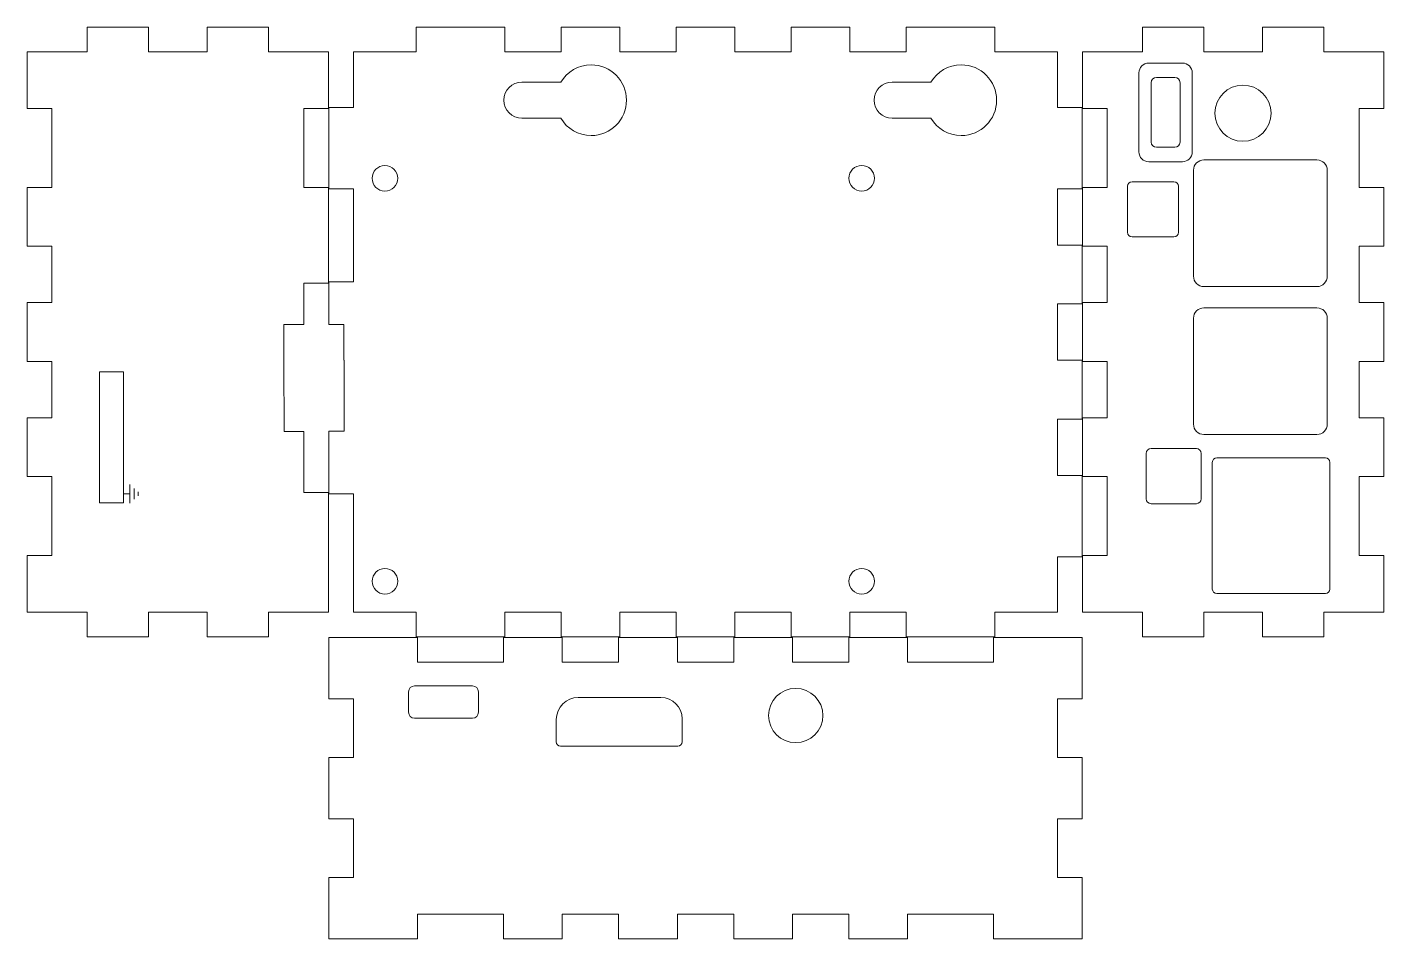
# Model space of a CAD drawing. Header units: inches. Extents: x -2.88 to 3.62, y -4.2 to 4.53.
# Drawn here: x -2.88 to 3.62, y -4.2 to 0.16 of the extents above; entities that cross this region are included whole.
import ezdxf

# ---------------------------------------------------------------- set-up
doc = ezdxf.new("R2010")
doc.units = ezdxf.units.IN
doc.header["$MEASUREMENT"] = 0
doc.layers.add('HOLES', color=7, linetype='Continuous')
doc.layers.add('MAIN_0.075 kerf', color=7, linetype='Continuous')

msp = doc.modelspace()

# ---------------------------------------------------------------- linework, layer by layer
at = {"layer": 'HOLES', "color": 250, "lineweight": 9}
for centre, major_axis in [((2.9438, -0.2508), (0, 0.1344)), ((-1.1661, -0.5626), (0, 0.0612)), ((1.1176, -0.5623), (0, 0.0612)), ((-1.1658, -2.4915), (0, 0.0612)), ((1.1176, -2.4915), (0, 0.0612)), ((0.8018, -3.1342), (0, 0.1299))]:
    msp.add_ellipse(centre, major_axis=major_axis, ratio=1, dxfattribs=at)
for points, knots in [([(-0.1782, -0.3579), (-0.0847, -0.3579), (-0.0089, -0.2821), (-0.0089, -0.1886), (-0.0089, -0.1886), (-0.0089, -0.0951), (-0.0847, -0.0193), (-0.1782, -0.0193), (-0.1782, -0.0193), (-0.24, -0.0193), (-0.2941, -0.0525), (-0.3237, -0.102), (-0.3237, -0.102), (-0.3237, -0.102), (-0.5096, -0.102), (-0.5096, -0.102), (-0.5096, -0.102), (-0.5572, -0.102), (-0.5962, -0.141), (-0.5962, -0.1886), (-0.5962, -0.1886), (-0.5962, -0.1886), (-0.5962, -0.1886), (-0.5962, -0.1886), (-0.5962, -0.1886), (-0.5962, -0.2362), (-0.5572, -0.2752), (-0.5096, -0.2752), (-0.5096, -0.2752), (-0.5096, -0.2752), (-0.3237, -0.2752), (-0.3237, -0.2752), (-0.3237, -0.2752), (-0.2941, -0.3247), (-0.24, -0.3579), (-0.1782, -0.3579)], [0, 0, 0, 0, 0.1, 0.1, 0.1, 0.1, 0.2, 0.2, 0.2, 0.2, 0.3, 0.3, 0.3, 0.3, 0.4, 0.4, 0.4, 0.4, 0.5, 0.5, 0.5, 0.5, 0.6, 0.6, 0.6, 0.6, 0.7, 0.7, 0.7, 0.7, 0.8, 0.8, 0.8, 0.8, 1, 1, 1, 1]), ([(1.5946, -0.3579), (1.6881, -0.3579), (1.7639, -0.2821), (1.7639, -0.1886), (1.7639, -0.1886), (1.7639, -0.0951), (1.6881, -0.0193), (1.5946, -0.0193), (1.5946, -0.0193), (1.5328, -0.0193), (1.4787, -0.0525), (1.4491, -0.102), (1.4491, -0.102), (1.4491, -0.102), (1.2632, -0.102), (1.2632, -0.102), (1.2632, -0.102), (1.2156, -0.102), (1.1766, -0.141), (1.1766, -0.1886), (1.1766, -0.1886), (1.1766, -0.1886), (1.1766, -0.1886), (1.1766, -0.1886), (1.1766, -0.1886), (1.1766, -0.2362), (1.2156, -0.2752), (1.2632, -0.2752), (1.2632, -0.2752), (1.2632, -0.2752), (1.4491, -0.2752), (1.4491, -0.2752), (1.4491, -0.2752), (1.4787, -0.3247), (1.5328, -0.3579), (1.5946, -0.3579)], [0, 0, 0, 0, 0.1, 0.1, 0.1, 0.1, 0.2, 0.2, 0.2, 0.2, 0.3, 0.3, 0.3, 0.3, 0.4, 0.4, 0.4, 0.4, 0.5, 0.5, 0.5, 0.5, 0.6, 0.6, 0.6, 0.6, 0.7, 0.7, 0.7, 0.7, 0.8, 0.8, 0.8, 0.8, 1, 1, 1, 1]), ([(2.5044, -0.1049), (2.5044, -0.1049), (2.5044, -0.3889), (2.5044, -0.3889), (2.5044, -0.3889), (2.5044, -0.4028), (2.5158, -0.4142), (2.5297, -0.4142), (2.5297, -0.4142), (2.5297, -0.4142), (2.6168, -0.4142), (2.6168, -0.4142), (2.6168, -0.4142), (2.6308, -0.4142), (2.6422, -0.4028), (2.6422, -0.3889), (2.6422, -0.3889), (2.6422, -0.3889), (2.6422, -0.1049), (2.6422, -0.1049), (2.6422, -0.1049), (2.6422, -0.091), (2.6308, -0.0796), (2.6168, -0.0796), (2.6168, -0.0796), (2.6168, -0.0796), (2.5297, -0.0796), (2.5297, -0.0796), (2.5297, -0.0796), (2.5158, -0.0796), (2.5044, -0.091), (2.5044, -0.1049)], [0, 0, 0, 0, 0.111111, 0.111111, 0.111111, 0.111111, 0.222222, 0.222222, 0.222222, 0.222222, 0.333333, 0.333333, 0.333333, 0.333333, 0.444444, 0.444444, 0.444444, 0.444444, 0.555556, 0.555556, 0.555556, 0.555556, 0.666667, 0.666667, 0.666667, 0.666667, 0.777778, 0.777778, 0.777778, 0.777778, 1, 1, 1, 1]), ([(3.2983, -0.4745), (3.2983, -0.4745), (2.7565, -0.4745), (2.7565, -0.4745), (2.7565, -0.4745), (2.7292, -0.4745), (2.7069, -0.4968), (2.7069, -0.5241), (2.7069, -0.5241), (2.7069, -0.5241), (2.7069, -1.0312), (2.7069, -1.0312), (2.7069, -1.0312), (2.7069, -1.0585), (2.7292, -1.0808), (2.7565, -1.0808), (2.7565, -1.0808), (2.7565, -1.0808), (3.2983, -1.0808), (3.2983, -1.0808), (3.2983, -1.0808), (3.3255, -1.0808), (3.3478, -1.0585), (3.3478, -1.0312), (3.3478, -1.0312), (3.3478, -1.0312), (3.3478, -0.5241), (3.3478, -0.5241), (3.3478, -0.5241), (3.3478, -0.4968), (3.3255, -0.4745), (3.2983, -0.4745)], [0, 0, 0, 0, 0.111111, 0.111111, 0.111111, 0.111111, 0.222222, 0.222222, 0.222222, 0.222222, 0.333333, 0.333333, 0.333333, 0.333333, 0.444444, 0.444444, 0.444444, 0.444444, 0.555556, 0.555556, 0.555556, 0.555556, 0.666667, 0.666667, 0.666667, 0.666667, 0.777778, 0.777778, 0.777778, 0.777778, 1, 1, 1, 1]), ([(2.4123, -0.8425), (2.4123, -0.8425), (2.6133, -0.8425), (2.6133, -0.8425), (2.6133, -0.8425), (2.6252, -0.8425), (2.6348, -0.8328), (2.6348, -0.8209), (2.6348, -0.8209), (2.6348, -0.8209), (2.6348, -0.6002), (2.6348, -0.6002), (2.6348, -0.6002), (2.6348, -0.5884), (2.6252, -0.5787), (2.6133, -0.5787), (2.6133, -0.5787), (2.6133, -0.5787), (2.4123, -0.5787), (2.4123, -0.5787), (2.4123, -0.5787), (2.4004, -0.5787), (2.3907, -0.5884), (2.3907, -0.6002), (2.3907, -0.6002), (2.3907, -0.6002), (2.3907, -0.8209), (2.3907, -0.8209), (2.3907, -0.8209), (2.3907, -0.8328), (2.4004, -0.8425), (2.4123, -0.8425)], [0, 0, 0, 0, 0.111111, 0.111111, 0.111111, 0.111111, 0.222222, 0.222222, 0.222222, 0.222222, 0.333333, 0.333333, 0.333333, 0.333333, 0.444444, 0.444444, 0.444444, 0.444444, 0.555556, 0.555556, 0.555556, 0.555556, 0.666667, 0.666667, 0.666667, 0.666667, 0.777778, 0.777778, 0.777778, 0.777778, 1, 1, 1, 1]), ([(3.2983, -1.1828), (3.2983, -1.1828), (2.7565, -1.1828), (2.7565, -1.1828), (2.7565, -1.1828), (2.7292, -1.1828), (2.7069, -1.2051), (2.7069, -1.2324), (2.7069, -1.2324), (2.7069, -1.2324), (2.7069, -1.7395), (2.7069, -1.7395), (2.7069, -1.7395), (2.7069, -1.7668), (2.7292, -1.7891), (2.7565, -1.7891), (2.7565, -1.7891), (2.7565, -1.7891), (3.2983, -1.7891), (3.2983, -1.7891), (3.2983, -1.7891), (3.3255, -1.7891), (3.3478, -1.7668), (3.3478, -1.7395), (3.3478, -1.7395), (3.3478, -1.7395), (3.3478, -1.2324), (3.3478, -1.2324), (3.3478, -1.2324), (3.3478, -1.2051), (3.3255, -1.1828), (3.2983, -1.1828)], [0, 0, 0, 0, 0.111111, 0.111111, 0.111111, 0.111111, 0.222222, 0.222222, 0.222222, 0.222222, 0.333333, 0.333333, 0.333333, 0.333333, 0.444444, 0.444444, 0.444444, 0.444444, 0.555556, 0.555556, 0.555556, 0.555556, 0.666667, 0.666667, 0.666667, 0.666667, 0.777778, 0.777778, 0.777778, 0.777778, 1, 1, 1, 1]), ([(-2.5328, -1.4883), (-2.5328, -1.4883), (-2.5328, -2.1166), (-2.5328, -2.1166), (-2.5328, -2.1166), (-2.5328, -2.1166), (-2.4175, -2.1166), (-2.4175, -2.1166), (-2.4175, -2.1166), (-2.4175, -2.1166), (-2.4175, -1.4883), (-2.4175, -1.4883), (-2.4175, -1.4883), (-2.4175, -1.4883), (-2.5328, -1.4883), (-2.5328, -1.4883)], [0, 0, 0, 0, 0.2, 0.2, 0.2, 0.2, 0.4, 0.4, 0.4, 0.4, 0.6, 0.6, 0.6, 0.6, 1, 1, 1, 1]), ([(2.5037, -2.1202), (2.5037, -2.1202), (2.7209, -2.1202), (2.7209, -2.1202), (2.7209, -2.1202), (2.7337, -2.1202), (2.7442, -2.1097), (2.7442, -2.0969), (2.7442, -2.0969), (2.7442, -2.0969), (2.7442, -1.8796), (2.7442, -1.8796), (2.7442, -1.8796), (2.7442, -1.8668), (2.7337, -1.8564), (2.7209, -1.8564), (2.7209, -1.8564), (2.7209, -1.8564), (2.5037, -1.8564), (2.5037, -1.8564), (2.5037, -1.8564), (2.4909, -1.8564), (2.4804, -1.8668), (2.4804, -1.8796), (2.4804, -1.8796), (2.4804, -1.8796), (2.4804, -2.0969), (2.4804, -2.0969), (2.4804, -2.0969), (2.4804, -2.1097), (2.4909, -2.1202), (2.5037, -2.1202)], [0, 0, 0, 0, 0.111111, 0.111111, 0.111111, 0.111111, 0.222222, 0.222222, 0.222222, 0.222222, 0.333333, 0.333333, 0.333333, 0.333333, 0.444444, 0.444444, 0.444444, 0.444444, 0.555556, 0.555556, 0.555556, 0.555556, 0.666667, 0.666667, 0.666667, 0.666667, 0.777778, 0.777778, 0.777778, 0.777778, 1, 1, 1, 1]), ([(3.3385, -1.9009), (3.3385, -1.9009), (2.8185, -1.9009), (2.8185, -1.9009), (2.8185, -1.9009), (2.8067, -1.9009), (2.797, -1.9106), (2.797, -1.9224), (2.797, -1.9224), (2.797, -1.9224), (2.797, -2.5291), (2.797, -2.5291), (2.797, -2.5291), (2.797, -2.5409), (2.8067, -2.5505), (2.8185, -2.5505), (2.8185, -2.5505), (2.8185, -2.5505), (3.3385, -2.5505), (3.3385, -2.5505), (3.3385, -2.5505), (3.3503, -2.5505), (3.36, -2.5409), (3.36, -2.5291), (3.36, -2.5291), (3.36, -2.5291), (3.36, -1.9224), (3.36, -1.9224), (3.36, -1.9224), (3.36, -1.9106), (3.3503, -1.9009), (3.3385, -1.9009)], [0, 0, 0, 0, 0.111111, 0.111111, 0.111111, 0.111111, 0.222222, 0.222222, 0.222222, 0.222222, 0.333333, 0.333333, 0.333333, 0.333333, 0.444444, 0.444444, 0.444444, 0.444444, 0.555556, 0.555556, 0.555556, 0.555556, 0.666667, 0.666667, 0.666667, 0.666667, 0.777778, 0.777778, 0.777778, 0.777778, 1, 1, 1, 1]), ([(-0.24, -3.0482), (-0.24, -3.0482), (0.1557, -3.0482), (0.1557, -3.0482), (0.1557, -3.0482), (0.2117, -3.0482), (0.2575, -3.094), (0.2575, -3.1499), (0.2575, -3.1499), (0.2575, -3.1499), (0.2575, -3.2604), (0.2575, -3.2604), (0.2575, -3.2604), (0.2575, -3.2716), (0.2483, -3.2809), (0.237, -3.2809), (0.237, -3.2809), (0.237, -3.2809), (-0.3246, -3.2809), (-0.3246, -3.2809), (-0.3246, -3.2809), (-0.3359, -3.2809), (-0.3451, -3.2716), (-0.3451, -3.2604), (-0.3451, -3.2604), (-0.3451, -3.2604), (-0.3451, -3.1532), (-0.3451, -3.1532), (-0.3451, -3.1532), (-0.3451, -3.0954), (-0.2979, -3.0482), (-0.24, -3.0482)], [0, 0, 0, 0, 0.111111, 0.111111, 0.111111, 0.111111, 0.222222, 0.222222, 0.222222, 0.222222, 0.333333, 0.333333, 0.333333, 0.333333, 0.444444, 0.444444, 0.444444, 0.444444, 0.555556, 0.555556, 0.555556, 0.555556, 0.666667, 0.666667, 0.666667, 0.666667, 0.777778, 0.777778, 0.777778, 0.777778, 1, 1, 1, 1])]:
    msp.add_open_spline(points, degree=3, knots=knots, dxfattribs=at)
at = {"layer": 'HOLES', "color": 114, "lineweight": 9}
for points in [[(2.4453, -0.0577), (2.4453, -0.0577), (2.4453, -0.4361), (2.4453, -0.4361), (2.4453, -0.4361), (2.4453, -0.462), (2.4665, -0.4831), (2.4923, -0.4831), (2.4923, -0.4831), (2.4923, -0.4831), (2.6542, -0.4831), (2.6542, -0.4831), (2.6542, -0.4831), (2.6801, -0.4831), (2.7012, -0.462), (2.7012, -0.4361), (2.7012, -0.4361), (2.7012, -0.4361), (2.7012, -0.0577), (2.7012, -0.0577), (2.7012, -0.0577), (2.7012, -0.0318), (2.6801, -0.0107), (2.6542, -0.0107), (2.6542, -0.0107), (2.6542, -0.0107), (2.4923, -0.0107), (2.4923, -0.0107), (2.4923, -0.0107), (2.4665, -0.0107), (2.4453, -0.0318), (2.4453, -0.0577)], [(-0.7466, -2.9925), (-0.7466, -2.9925), (-1.0244, -2.9925), (-1.0244, -2.9925), (-1.0244, -2.9925), (-1.0401, -2.9925), (-1.0529, -3.0053), (-1.0529, -3.0209), (-1.0529, -3.0209), (-1.0529, -3.0209), (-1.0529, -3.1187), (-1.0529, -3.1187), (-1.0529, -3.1187), (-1.0529, -3.1344), (-1.0401, -3.1471), (-1.0244, -3.1471), (-1.0244, -3.1471), (-1.0244, -3.1471), (-0.7466, -3.1471), (-0.7466, -3.1471), (-0.7466, -3.1471), (-0.731, -3.1471), (-0.7182, -3.1344), (-0.7182, -3.1187), (-0.7182, -3.1187), (-0.7182, -3.1187), (-0.7182, -3.0209), (-0.7182, -3.0209), (-0.7182, -3.0209), (-0.7182, -3.0053), (-0.731, -2.9925), (-0.7466, -2.9925)]]:
    msp.add_open_spline(points, degree=3, knots=[0, 0, 0, 0, 0.111111, 0.111111, 0.111111, 0.111111, 0.222222, 0.222222, 0.222222, 0.222222, 0.333333, 0.333333, 0.333333, 0.333333, 0.444444, 0.444444, 0.444444, 0.444444, 0.555556, 0.555556, 0.555556, 0.555556, 0.666667, 0.666667, 0.666667, 0.666667, 0.777778, 0.777778, 0.777778, 0.777778, 1, 1, 1, 1], dxfattribs=at)
at = {"layer": 'HOLES', "color": 250, "lineweight": 9}
for points in [[(-2.4163, -2.073), (-2.4163, -2.073), (-2.3876, -2.073), (-2.3876, -2.073)], [(-2.3876, -2.1182), (-2.3876, -2.1182), (-2.3876, -2.0278), (-2.3876, -2.0278)], [(-2.3674, -2.0988), (-2.3674, -2.0988), (-2.3674, -2.0472), (-2.3674, -2.0472)], [(-2.3487, -2.0825), (-2.3487, -2.0825), (-2.3487, -2.0635), (-2.3487, -2.0635)]]:
    msp.add_open_spline(points, degree=3, dxfattribs=at)
at = {"layer": 'MAIN_0.075 kerf', "color": 250, "lineweight": 9}
for points, knots in [([(-2.8797, -2.6401), (-2.8797, -2.6401), (-2.8797, -2.3684), (-2.8797, -2.3684), (-2.8797, -2.3684), (-2.8797, -2.3684), (-2.7616, -2.3684), (-2.7616, -2.3684), (-2.7616, -2.3684), (-2.7616, -2.3684), (-2.7616, -1.9905), (-2.7616, -1.9905), (-2.7616, -1.9905), (-2.7616, -1.9905), (-2.8797, -1.9905), (-2.8797, -1.9905), (-2.8797, -1.9905), (-2.8797, -1.9905), (-2.8797, -1.709), (-2.8797, -1.709), (-2.8797, -1.709), (-2.8797, -1.709), (-2.7616, -1.709), (-2.7616, -1.709), (-2.7616, -1.709), (-2.7616, -1.709), (-2.7616, -1.4393), (-2.7616, -1.4393), (-2.7616, -1.4393), (-2.7616, -1.4393), (-2.8797, -1.4393), (-2.8797, -1.4393), (-2.8797, -1.4393), (-2.8797, -1.4393), (-2.8797, -1.1578), (-2.8797, -1.1578), (-2.8797, -1.1578), (-2.8797, -1.1578), (-2.7616, -1.1578), (-2.7616, -1.1578), (-2.7616, -1.1578), (-2.7616, -1.1578), (-2.7616, -0.8881), (-2.7616, -0.8881), (-2.7616, -0.8881), (-2.7616, -0.8881), (-2.8797, -0.8881), (-2.8797, -0.8881), (-2.8797, -0.8881), (-2.8797, -0.8881), (-2.8797, -0.6066), (-2.8797, -0.6066), (-2.8797, -0.6066), (-2.8797, -0.6066), (-2.7616, -0.6066), (-2.7616, -0.6066), (-2.7616, -0.6066), (-2.7616, -0.6066), (-2.7616, -0.2287), (-2.7616, -0.2287), (-2.7616, -0.2287), (-2.7616, -0.2287), (-2.8797, -0.2287), (-2.8797, -0.2287), (-2.8797, -0.2287), (-2.8797, -0.2287), (-2.8797, 0.043), (-2.8797, 0.043), (-2.8797, 0.043), (-2.8797, 0.043), (-2.5923, 0.043), (-2.5923, 0.043), (-2.5923, 0.043), (-2.5923, 0.043), (-2.5923, 0.1611), (-2.5923, 0.1611), (-2.5923, 0.1611), (-2.5923, 0.1611), (-2.299, 0.1611), (-2.299, 0.1611), (-2.299, 0.1611), (-2.299, 0.1611), (-2.299, 0.043), (-2.299, 0.043), (-2.299, 0.043), (-2.299, 0.043), (-2.0175, 0.043), (-2.0175, 0.043), (-2.0175, 0.043), (-2.0175, 0.043), (-2.0175, 0.1611), (-2.0175, 0.1611), (-2.0175, 0.1611), (-2.0175, 0.1611), (-1.7242, 0.1611), (-1.7242, 0.1611), (-1.7242, 0.1611), (-1.7242, 0.1611), (-1.7242, 0.043), (-1.7242, 0.043), (-1.7242, 0.043), (-1.7242, 0.043), (-1.4368, 0.043), (-1.4368, 0.043), (-1.4368, 0.043), (-1.4368, 0.043), (-1.4368, -0.2287), (-1.4368, -0.2287), (-1.4368, -0.2287), (-1.4368, -0.2287), (-1.5549, -0.2287), (-1.5549, -0.2287), (-1.5549, -0.2287), (-1.5549, -0.2287), (-1.5549, -0.6066), (-1.5549, -0.6066), (-1.5549, -0.6066), (-1.5549, -0.6066), (-1.4368, -0.6066), (-1.4368, -0.6066), (-1.4368, -0.6066), (-1.4368, -0.6066), (-1.4368, -1.0644), (-1.4368, -1.0644), (-1.4368, -1.0644), (-1.4368, -1.0644), (-1.5549, -1.0644), (-1.5549, -1.0644), (-1.5549, -1.0644), (-1.5549, -1.0644), (-1.5549, -1.262), (-1.5549, -1.262), (-1.5549, -1.262), (-1.5549, -1.262), (-1.6504, -1.262), (-1.6504, -1.262), (-1.6504, -1.262), (-1.6504, -1.262), (-1.6504, -1.4393), (-1.6504, -1.4393), (-1.6504, -1.4393), (-1.6504, -1.4393), (-1.6479, -1.7746), (-1.6479, -1.7746), (-1.6479, -1.7746), (-1.6479, -1.7746), (-1.5539, -1.7744), (-1.5539, -1.7744), (-1.5539, -1.7744), (-1.5539, -1.7744), (-1.5549, -2.0673), (-1.5549, -2.0673), (-1.5549, -2.0673), (-1.5549, -2.0673), (-1.4368, -2.0673), (-1.4368, -2.0673), (-1.4368, -2.0673), (-1.4368, -2.0673), (-1.4368, -2.6401), (-1.4368, -2.6401), (-1.4368, -2.6401), (-1.4368, -2.6401), (-1.7242, -2.6401), (-1.7242, -2.6401), (-1.7242, -2.6401), (-1.7242, -2.6401), (-1.7242, -2.7582), (-1.7242, -2.7582), (-1.7242, -2.7582), (-1.7242, -2.7582), (-2.0175, -2.7582), (-2.0175, -2.7582), (-2.0175, -2.7582), (-2.0175, -2.7582), (-2.0175, -2.6401), (-2.0175, -2.6401), (-2.0175, -2.6401), (-2.0175, -2.6401), (-2.299, -2.6401), (-2.299, -2.6401), (-2.299, -2.6401), (-2.299, -2.6401), (-2.299, -2.7582), (-2.299, -2.7582), (-2.299, -2.7582), (-2.299, -2.7582), (-2.5923, -2.7582), (-2.5923, -2.7582), (-2.5923, -2.7582), (-2.5923, -2.7582), (-2.5923, -2.6401), (-2.5923, -2.6401), (-2.5923, -2.6401), (-2.5923, -2.6401), (-2.8797, -2.6401), (-2.8797, -2.6401)], [0, 0, 0, 0, 0.02, 0.02, 0.02, 0.02, 0.04, 0.04, 0.04, 0.04, 0.06, 0.06, 0.06, 0.06, 0.08, 0.08, 0.08, 0.08, 0.1, 0.1, 0.1, 0.1, 0.12, 0.12, 0.12, 0.12, 0.14, 0.14, 0.14, 0.14, 0.16, 0.16, 0.16, 0.16, 0.18, 0.18, 0.18, 0.18, 0.2, 0.2, 0.2, 0.2, 0.22, 0.22, 0.22, 0.22, 0.24, 0.24, 0.24, 0.24, 0.26, 0.26, 0.26, 0.26, 0.28, 0.28, 0.28, 0.28, 0.3, 0.3, 0.3, 0.3, 0.32, 0.32, 0.32, 0.32, 0.34, 0.34, 0.34, 0.34, 0.36, 0.36, 0.36, 0.36, 0.38, 0.38, 0.38, 0.38, 0.4, 0.4, 0.4, 0.4, 0.42, 0.42, 0.42, 0.42, 0.44, 0.44, 0.44, 0.44, 0.46, 0.46, 0.46, 0.46, 0.48, 0.48, 0.48, 0.48, 0.5, 0.5, 0.5, 0.5, 0.52, 0.52, 0.52, 0.52, 0.54, 0.54, 0.54, 0.54, 0.56, 0.56, 0.56, 0.56, 0.58, 0.58, 0.58, 0.58, 0.6, 0.6, 0.6, 0.6, 0.62, 0.62, 0.62, 0.62, 0.64, 0.64, 0.64, 0.64, 0.66, 0.66, 0.66, 0.66, 0.68, 0.68, 0.68, 0.68, 0.7, 0.7, 0.7, 0.7, 0.72, 0.72, 0.72, 0.72, 0.74, 0.74, 0.74, 0.74, 0.76, 0.76, 0.76, 0.76, 0.78, 0.78, 0.78, 0.78, 0.8, 0.8, 0.8, 0.8, 0.82, 0.82, 0.82, 0.82, 0.84, 0.84, 0.84, 0.84, 0.86, 0.86, 0.86, 0.86, 0.88, 0.88, 0.88, 0.88, 0.9, 0.9, 0.9, 0.9, 0.92, 0.92, 0.92, 0.92, 0.94, 0.94, 0.94, 0.94, 0.96, 0.96, 0.96, 0.96, 1, 1, 1, 1]), ([(-1.3166, 0.043), (-1.3166, 0.043), (-1.0164, 0.043), (-1.0164, 0.043), (-1.0164, 0.043), (-1.0164, 0.043), (-1.0164, 0.1611), (-1.0164, 0.1611), (-1.0164, 0.1611), (-1.0164, 0.1611), (-0.5922, 0.1611), (-0.5922, 0.1611), (-0.5922, 0.1611), (-0.5922, 0.1611), (-0.5922, 0.043), (-0.5922, 0.043), (-0.5922, 0.043), (-0.5922, 0.043), (-0.3225, 0.043), (-0.3225, 0.043), (-0.3225, 0.043), (-0.3225, 0.043), (-0.3225, 0.1611), (-0.3225, 0.1611), (-0.3225, 0.1611), (-0.3225, 0.1611), (-0.041, 0.1611), (-0.041, 0.1611), (-0.041, 0.1611), (-0.041, 0.1611), (-0.041, 0.043), (-0.041, 0.043), (-0.041, 0.043), (-0.041, 0.043), (0.2287, 0.043), (0.2287, 0.043), (0.2287, 0.043), (0.2287, 0.043), (0.2287, 0.1611), (0.2287, 0.1611), (0.2287, 0.1611), (0.2287, 0.1611), (0.5102, 0.1611), (0.5102, 0.1611), (0.5102, 0.1611), (0.5102, 0.1611), (0.5102, 0.043), (0.5102, 0.043), (0.5102, 0.043), (0.5102, 0.043), (0.7799, 0.043), (0.7799, 0.043), (0.7799, 0.043), (0.7799, 0.043), (0.7799, 0.1611), (0.7799, 0.1611), (0.7799, 0.1611), (0.7799, 0.1611), (1.0614, 0.1611), (1.0614, 0.1611), (1.0614, 0.1611), (1.0614, 0.1611), (1.0614, 0.043), (1.0614, 0.043), (1.0614, 0.043), (1.0614, 0.043), (1.331, 0.043), (1.331, 0.043), (1.331, 0.043), (1.331, 0.043), (1.331, 0.1611), (1.331, 0.1611), (1.331, 0.1611), (1.331, 0.1611), (1.7553, 0.1611), (1.7553, 0.1611), (1.7553, 0.1611), (1.7553, 0.1611), (1.7553, 0.043), (1.7553, 0.043), (1.7553, 0.043), (1.7553, 0.043), (2.0554, 0.043), (2.0554, 0.043), (2.0554, 0.043), (2.0554, 0.043), (2.0554, -0.2228), (2.0554, -0.2228), (2.0554, -0.2228), (2.0554, -0.2228), (2.1736, -0.2228), (2.1736, -0.2228), (2.1736, -0.2228), (2.1736, -0.2228), (2.1736, -0.6125), (2.1736, -0.6125), (2.1736, -0.6125), (2.1736, -0.6125), (2.0554, -0.6125), (2.0554, -0.6125), (2.0554, -0.6125), (2.0554, -0.6125), (2.0554, -0.8822), (2.0554, -0.8822), (2.0554, -0.8822), (2.0554, -0.8822), (2.1736, -0.8822), (2.1736, -0.8822), (2.1736, -0.8822), (2.1736, -0.8822), (2.1736, -1.1637), (2.1736, -1.1637), (2.1736, -1.1637), (2.1736, -1.1637), (2.0554, -1.1637), (2.0554, -1.1637), (2.0554, -1.1637), (2.0554, -1.1637), (2.0554, -1.4334), (2.0554, -1.4334), (2.0554, -1.4334), (2.0554, -1.4334), (2.1736, -1.4334), (2.1736, -1.4334), (2.1736, -1.4334), (2.1736, -1.4334), (2.1736, -1.7149), (2.1736, -1.7149), (2.1736, -1.7149), (2.1736, -1.7149), (2.0554, -1.7149), (2.0554, -1.7149), (2.0554, -1.7149), (2.0554, -1.7149), (2.0554, -1.9846), (2.0554, -1.9846), (2.0554, -1.9846), (2.0554, -1.9846), (2.1736, -1.9846), (2.1736, -1.9846), (2.1736, -1.9846), (2.1736, -1.9846), (2.1736, -2.3743), (2.1736, -2.3743), (2.1736, -2.3743), (2.1736, -2.3743), (2.0554, -2.3743), (2.0554, -2.3743), (2.0554, -2.3743), (2.0554, -2.3743), (2.0554, -2.6401), (2.0554, -2.6401), (2.0554, -2.6401), (2.0554, -2.6401), (1.7553, -2.6401), (1.7553, -2.6401), (1.7553, -2.6401), (1.7553, -2.6401), (1.7553, -2.7582), (1.7553, -2.7582), (1.7553, -2.7582), (1.7553, -2.7582), (1.331, -2.7582), (1.331, -2.7582), (1.331, -2.7582), (1.331, -2.7582), (1.331, -2.6401), (1.331, -2.6401), (1.331, -2.6401), (1.331, -2.6401), (1.0614, -2.6401), (1.0614, -2.6401), (1.0614, -2.6401), (1.0614, -2.6401), (1.0614, -2.7582), (1.0614, -2.7582), (1.0614, -2.7582), (1.0614, -2.7582), (0.7799, -2.7582), (0.7799, -2.7582), (0.7799, -2.7582), (0.7799, -2.7582), (0.7799, -2.6401), (0.7799, -2.6401), (0.7799, -2.6401), (0.7799, -2.6401), (0.5102, -2.6401), (0.5102, -2.6401), (0.5102, -2.6401), (0.5102, -2.6401), (0.5102, -2.7582), (0.5102, -2.7582), (0.5102, -2.7582), (0.5102, -2.7582), (0.2287, -2.7582), (0.2287, -2.7582), (0.2287, -2.7582), (0.2287, -2.7582), (0.2287, -2.6401), (0.2287, -2.6401), (0.2287, -2.6401), (0.2287, -2.6401), (-0.041, -2.6401), (-0.041, -2.6401), (-0.041, -2.6401), (-0.041, -2.6401), (-0.041, -2.7582), (-0.041, -2.7582), (-0.041, -2.7582), (-0.041, -2.7582), (-0.3225, -2.7582), (-0.3225, -2.7582), (-0.3225, -2.7582), (-0.3225, -2.7582), (-0.3225, -2.6401), (-0.3225, -2.6401), (-0.3225, -2.6401), (-0.3225, -2.6401), (-0.5922, -2.6401), (-0.5922, -2.6401), (-0.5922, -2.6401), (-0.5922, -2.6401), (-0.5922, -2.7582), (-0.5922, -2.7582), (-0.5922, -2.7582), (-0.5922, -2.7582), (-1.0164, -2.7582), (-1.0164, -2.7582), (-1.0164, -2.7582), (-1.0164, -2.7582), (-1.0164, -2.6401), (-1.0164, -2.6401), (-1.0164, -2.6401), (-1.0164, -2.6401), (-1.3166, -2.6401), (-1.3166, -2.6401), (-1.3166, -2.6401), (-1.3166, -2.6401), (-1.3166, -2.073), (-1.3166, -2.073), (-1.3166, -2.073), (-1.3166, -2.073), (-1.4347, -2.073), (-1.4347, -2.073), (-1.4347, -2.073), (-1.4347, -2.073), (-1.4347, -1.9846), (-1.4347, -1.9846), (-1.4347, -1.9846), (-1.4347, -1.9846), (-1.4346, -1.9846), (-1.4346, -1.9846), (-1.4346, -1.9846), (-1.4346, -1.9846), (-1.4346, -1.7736), (-1.4346, -1.7736), (-1.4346, -1.7736), (-1.4346, -1.7736), (-1.3617, -1.7736), (-1.3617, -1.7736), (-1.3617, -1.7736), (-1.3617, -1.7736), (-1.3617, -1.4334), (-1.3617, -1.4334), (-1.3617, -1.4334), (-1.3617, -1.4334), (-1.3624, -1.4334), (-1.3624, -1.4334), (-1.3624, -1.4334), (-1.3624, -1.4334), (-1.3624, -1.2623), (-1.3624, -1.2623), (-1.3624, -1.2623), (-1.3624, -1.2623), (-1.4347, -1.2623), (-1.4347, -1.2623), (-1.4347, -1.2623), (-1.4347, -1.2623), (-1.4347, -1.0587), (-1.4347, -1.0587), (-1.4347, -1.0587), (-1.4347, -1.0587), (-1.3166, -1.0587), (-1.3166, -1.0587), (-1.3166, -1.0587), (-1.3166, -1.0587), (-1.3166, -0.6125), (-1.3166, -0.6125), (-1.3166, -0.6125), (-1.3166, -0.6125), (-1.4347, -0.6125), (-1.4347, -0.6125), (-1.4347, -0.6125), (-1.4347, -0.6125), (-1.4347, -0.2228), (-1.4347, -0.2228), (-1.4347, -0.2228), (-1.4347, -0.2228), (-1.3166, -0.2228), (-1.3166, -0.2228), (-1.3166, -0.2228), (-1.3166, -0.2228), (-1.3166, 0.043), (-1.3166, 0.043)], [0, 0, 0, 0, 0.012987, 0.012987, 0.012987, 0.012987, 0.025974, 0.025974, 0.025974, 0.025974, 0.038961, 0.038961, 0.038961, 0.038961, 0.051948, 0.051948, 0.051948, 0.051948, 0.064935, 0.064935, 0.064935, 0.064935, 0.077922, 0.077922, 0.077922, 0.077922, 0.090909, 0.090909, 0.090909, 0.090909, 0.103896, 0.103896, 0.103896, 0.103896, 0.116883, 0.116883, 0.116883, 0.116883, 0.12987, 0.12987, 0.12987, 0.12987, 0.142857, 0.142857, 0.142857, 0.142857, 0.155844, 0.155844, 0.155844, 0.155844, 0.168831, 0.168831, 0.168831, 0.168831, 0.181818, 0.181818, 0.181818, 0.181818, 0.194805, 0.194805, 0.194805, 0.194805, 0.207792, 0.207792, 0.207792, 0.207792, 0.220779, 0.220779, 0.220779, 0.220779, 0.233766, 0.233766, 0.233766, 0.233766, 0.246753, 0.246753, 0.246753, 0.246753, 0.25974, 0.25974, 0.25974, 0.25974, 0.272727, 0.272727, 0.272727, 0.272727, 0.285714, 0.285714, 0.285714, 0.285714, 0.298701, 0.298701, 0.298701, 0.298701, 0.311688, 0.311688, 0.311688, 0.311688, 0.324675, 0.324675, 0.324675, 0.324675, 0.337662, 0.337662, 0.337662, 0.337662, 0.350649, 0.350649, 0.350649, 0.350649, 0.363636, 0.363636, 0.363636, 0.363636, 0.376623, 0.376623, 0.376623, 0.376623, 0.38961, 0.38961, 0.38961, 0.38961, 0.402597, 0.402597, 0.402597, 0.402597, 0.415584, 0.415584, 0.415584, 0.415584, 0.428571, 0.428571, 0.428571, 0.428571, 0.441558, 0.441558, 0.441558, 0.441558, 0.454545, 0.454545, 0.454545, 0.454545, 0.467532, 0.467532, 0.467532, 0.467532, 0.480519, 0.480519, 0.480519, 0.480519, 0.493506, 0.493506, 0.493506, 0.493506, 0.506494, 0.506494, 0.506494, 0.506494, 0.519481, 0.519481, 0.519481, 0.519481, 0.532468, 0.532468, 0.532468, 0.532468, 0.545455, 0.545455, 0.545455, 0.545455, 0.558442, 0.558442, 0.558442, 0.558442, 0.571429, 0.571429, 0.571429, 0.571429, 0.584416, 0.584416, 0.584416, 0.584416, 0.597403, 0.597403, 0.597403, 0.597403, 0.61039, 0.61039, 0.61039, 0.61039, 0.623377, 0.623377, 0.623377, 0.623377, 0.636364, 0.636364, 0.636364, 0.636364, 0.649351, 0.649351, 0.649351, 0.649351, 0.662338, 0.662338, 0.662338, 0.662338, 0.675325, 0.675325, 0.675325, 0.675325, 0.688312, 0.688312, 0.688312, 0.688312, 0.701299, 0.701299, 0.701299, 0.701299, 0.714286, 0.714286, 0.714286, 0.714286, 0.727273, 0.727273, 0.727273, 0.727273, 0.74026, 0.74026, 0.74026, 0.74026, 0.753247, 0.753247, 0.753247, 0.753247, 0.766234, 0.766234, 0.766234, 0.766234, 0.779221, 0.779221, 0.779221, 0.779221, 0.792208, 0.792208, 0.792208, 0.792208, 0.805195, 0.805195, 0.805195, 0.805195, 0.818182, 0.818182, 0.818182, 0.818182, 0.831169, 0.831169, 0.831169, 0.831169, 0.844156, 0.844156, 0.844156, 0.844156, 0.857143, 0.857143, 0.857143, 0.857143, 0.87013, 0.87013, 0.87013, 0.87013, 0.883117, 0.883117, 0.883117, 0.883117, 0.896104, 0.896104, 0.896104, 0.896104, 0.909091, 0.909091, 0.909091, 0.909091, 0.922078, 0.922078, 0.922078, 0.922078, 0.935065, 0.935065, 0.935065, 0.935065, 0.948052, 0.948052, 0.948052, 0.948052, 0.961039, 0.961039, 0.961039, 0.961039, 0.974026, 0.974026, 0.974026, 0.974026, 1, 1, 1, 1]), ([(3.6186, 0.043), (3.6186, 0.043), (3.6186, -0.2287), (3.6186, -0.2287), (3.6186, -0.2287), (3.6186, -0.2287), (3.5005, -0.2287), (3.5005, -0.2287), (3.5005, -0.2287), (3.5005, -0.2287), (3.5005, -0.6066), (3.5005, -0.6066), (3.5005, -0.6066), (3.5005, -0.6066), (3.6186, -0.6066), (3.6186, -0.6066), (3.6186, -0.6066), (3.6186, -0.6066), (3.6186, -0.8881), (3.6186, -0.8881), (3.6186, -0.8881), (3.6186, -0.8881), (3.5005, -0.8881), (3.5005, -0.8881), (3.5005, -0.8881), (3.5005, -0.8881), (3.5005, -1.1578), (3.5005, -1.1578), (3.5005, -1.1578), (3.5005, -1.1578), (3.6186, -1.1578), (3.6186, -1.1578), (3.6186, -1.1578), (3.6186, -1.1578), (3.6186, -1.4393), (3.6186, -1.4393), (3.6186, -1.4393), (3.6186, -1.4393), (3.5005, -1.4393), (3.5005, -1.4393), (3.5005, -1.4393), (3.5005, -1.4393), (3.5005, -1.709), (3.5005, -1.709), (3.5005, -1.709), (3.5005, -1.709), (3.6186, -1.709), (3.6186, -1.709), (3.6186, -1.709), (3.6186, -1.709), (3.6186, -1.9905), (3.6186, -1.9905), (3.6186, -1.9905), (3.6186, -1.9905), (3.5005, -1.9905), (3.5005, -1.9905), (3.5005, -1.9905), (3.5005, -1.9905), (3.5005, -2.3684), (3.5005, -2.3684), (3.5005, -2.3684), (3.5005, -2.3684), (3.6186, -2.3684), (3.6186, -2.3684), (3.6186, -2.3684), (3.6186, -2.3684), (3.6186, -2.6401), (3.6186, -2.6401), (3.6186, -2.6401), (3.6186, -2.6401), (3.3312, -2.6401), (3.3312, -2.6401), (3.3312, -2.6401), (3.3312, -2.6401), (3.3312, -2.7582), (3.3312, -2.7582), (3.3312, -2.7582), (3.3312, -2.7582), (3.0379, -2.7582), (3.0379, -2.7582), (3.0379, -2.7582), (3.0379, -2.7582), (3.0379, -2.6401), (3.0379, -2.6401), (3.0379, -2.6401), (3.0379, -2.6401), (2.7564, -2.6401), (2.7564, -2.6401), (2.7564, -2.6401), (2.7564, -2.6401), (2.7564, -2.7582), (2.7564, -2.7582), (2.7564, -2.7582), (2.7564, -2.7582), (2.4631, -2.7582), (2.4631, -2.7582), (2.4631, -2.7582), (2.4631, -2.7582), (2.4631, -2.6401), (2.4631, -2.6401), (2.4631, -2.6401), (2.4631, -2.6401), (2.1757, -2.6401), (2.1757, -2.6401), (2.1757, -2.6401), (2.1757, -2.6401), (2.1757, -2.3684), (2.1757, -2.3684), (2.1757, -2.3684), (2.1757, -2.3684), (2.2938, -2.3684), (2.2938, -2.3684), (2.2938, -2.3684), (2.2938, -2.3684), (2.2938, -1.9905), (2.2938, -1.9905), (2.2938, -1.9905), (2.2938, -1.9905), (2.1757, -1.9905), (2.1757, -1.9905), (2.1757, -1.9905), (2.1757, -1.9905), (2.1757, -1.709), (2.1757, -1.709), (2.1757, -1.709), (2.1757, -1.709), (2.2938, -1.709), (2.2938, -1.709), (2.2938, -1.709), (2.2938, -1.709), (2.2938, -1.4393), (2.2938, -1.4393), (2.2938, -1.4393), (2.2938, -1.4393), (2.1757, -1.4393), (2.1757, -1.4393), (2.1757, -1.4393), (2.1757, -1.4393), (2.1757, -1.1578), (2.1757, -1.1578), (2.1757, -1.1578), (2.1757, -1.1578), (2.2938, -1.1578), (2.2938, -1.1578), (2.2938, -1.1578), (2.2938, -1.1578), (2.2938, -0.8881), (2.2938, -0.8881), (2.2938, -0.8881), (2.2938, -0.8881), (2.1757, -0.8881), (2.1757, -0.8881), (2.1757, -0.8881), (2.1757, -0.8881), (2.1757, -0.6066), (2.1757, -0.6066), (2.1757, -0.6066), (2.1757, -0.6066), (2.2938, -0.6066), (2.2938, -0.6066), (2.2938, -0.6066), (2.2938, -0.6066), (2.2938, -0.2287), (2.2938, -0.2287), (2.2938, -0.2287), (2.2938, -0.2287), (2.1757, -0.2287), (2.1757, -0.2287), (2.1757, -0.2287), (2.1757, -0.2287), (2.1757, 0.043), (2.1757, 0.043), (2.1757, 0.043), (2.1757, 0.043), (2.4631, 0.043), (2.4631, 0.043), (2.4631, 0.043), (2.4631, 0.043), (2.4631, 0.1611), (2.4631, 0.1611), (2.4631, 0.1611), (2.4631, 0.1611), (2.7564, 0.1611), (2.7564, 0.1611), (2.7564, 0.1611), (2.7564, 0.1611), (2.7564, 0.043), (2.7564, 0.043), (2.7564, 0.043), (2.7564, 0.043), (3.0379, 0.043), (3.0379, 0.043), (3.0379, 0.043), (3.0379, 0.043), (3.0379, 0.1611), (3.0379, 0.1611), (3.0379, 0.1611), (3.0379, 0.1611), (3.3312, 0.1611), (3.3312, 0.1611), (3.3312, 0.1611), (3.3312, 0.1611), (3.3312, 0.043), (3.3312, 0.043), (3.3312, 0.043), (3.3312, 0.043), (3.6186, 0.043), (3.6186, 0.043)], [0, 0, 0, 0, 0.018868, 0.018868, 0.018868, 0.018868, 0.037736, 0.037736, 0.037736, 0.037736, 0.056604, 0.056604, 0.056604, 0.056604, 0.075472, 0.075472, 0.075472, 0.075472, 0.09434, 0.09434, 0.09434, 0.09434, 0.113208, 0.113208, 0.113208, 0.113208, 0.132075, 0.132075, 0.132075, 0.132075, 0.150943, 0.150943, 0.150943, 0.150943, 0.169811, 0.169811, 0.169811, 0.169811, 0.188679, 0.188679, 0.188679, 0.188679, 0.207547, 0.207547, 0.207547, 0.207547, 0.226415, 0.226415, 0.226415, 0.226415, 0.245283, 0.245283, 0.245283, 0.245283, 0.264151, 0.264151, 0.264151, 0.264151, 0.283019, 0.283019, 0.283019, 0.283019, 0.301887, 0.301887, 0.301887, 0.301887, 0.320755, 0.320755, 0.320755, 0.320755, 0.339623, 0.339623, 0.339623, 0.339623, 0.358491, 0.358491, 0.358491, 0.358491, 0.377358, 0.377358, 0.377358, 0.377358, 0.396226, 0.396226, 0.396226, 0.396226, 0.415094, 0.415094, 0.415094, 0.415094, 0.433962, 0.433962, 0.433962, 0.433962, 0.45283, 0.45283, 0.45283, 0.45283, 0.471698, 0.471698, 0.471698, 0.471698, 0.490566, 0.490566, 0.490566, 0.490566, 0.509434, 0.509434, 0.509434, 0.509434, 0.528302, 0.528302, 0.528302, 0.528302, 0.54717, 0.54717, 0.54717, 0.54717, 0.566038, 0.566038, 0.566038, 0.566038, 0.584906, 0.584906, 0.584906, 0.584906, 0.603774, 0.603774, 0.603774, 0.603774, 0.622642, 0.622642, 0.622642, 0.622642, 0.641509, 0.641509, 0.641509, 0.641509, 0.660377, 0.660377, 0.660377, 0.660377, 0.679245, 0.679245, 0.679245, 0.679245, 0.698113, 0.698113, 0.698113, 0.698113, 0.716981, 0.716981, 0.716981, 0.716981, 0.735849, 0.735849, 0.735849, 0.735849, 0.754717, 0.754717, 0.754717, 0.754717, 0.773585, 0.773585, 0.773585, 0.773585, 0.792453, 0.792453, 0.792453, 0.792453, 0.811321, 0.811321, 0.811321, 0.811321, 0.830189, 0.830189, 0.830189, 0.830189, 0.849057, 0.849057, 0.849057, 0.849057, 0.867925, 0.867925, 0.867925, 0.867925, 0.886792, 0.886792, 0.886792, 0.886792, 0.90566, 0.90566, 0.90566, 0.90566, 0.924528, 0.924528, 0.924528, 0.924528, 0.943396, 0.943396, 0.943396, 0.943396, 0.962264, 0.962264, 0.962264, 0.962264, 1, 1, 1, 1]), ([(-1.4345, -2.7604), (-1.4345, -2.7604), (-1.0103, -2.7604), (-1.0103, -2.7604), (-1.0103, -2.7604), (-1.0103, -2.7604), (-1.0103, -2.8785), (-1.0103, -2.8785), (-1.0103, -2.8785), (-1.0103, -2.8785), (-0.5979, -2.8785), (-0.5979, -2.8785), (-0.5979, -2.8785), (-0.5979, -2.8785), (-0.5979, -2.7604), (-0.5979, -2.7604), (-0.5979, -2.7604), (-0.5979, -2.7604), (-0.3164, -2.7604), (-0.3164, -2.7604), (-0.3164, -2.7604), (-0.3164, -2.7604), (-0.3164, -2.8785), (-0.3164, -2.8785), (-0.3164, -2.8785), (-0.3164, -2.8785), (-0.0467, -2.8785), (-0.0467, -2.8785), (-0.0467, -2.8785), (-0.0467, -2.8785), (-0.0467, -2.7604), (-0.0467, -2.7604), (-0.0467, -2.7604), (-0.0467, -2.7604), (0.2348, -2.7604), (0.2348, -2.7604), (0.2348, -2.7604), (0.2348, -2.7604), (0.2348, -2.8785), (0.2348, -2.8785), (0.2348, -2.8785), (0.2348, -2.8785), (0.5045, -2.8785), (0.5045, -2.8785), (0.5045, -2.8785), (0.5045, -2.8785), (0.5045, -2.7604), (0.5045, -2.7604), (0.5045, -2.7604), (0.5045, -2.7604), (0.7859, -2.7604), (0.7859, -2.7604), (0.7859, -2.7604), (0.7859, -2.7604), (0.7859, -2.8785), (0.7859, -2.8785), (0.7859, -2.8785), (0.7859, -2.8785), (1.0556, -2.8785), (1.0556, -2.8785), (1.0556, -2.8785), (1.0556, -2.8785), (1.0556, -2.7604), (1.0556, -2.7604), (1.0556, -2.7604), (1.0556, -2.7604), (1.3371, -2.7604), (1.3371, -2.7604), (1.3371, -2.7604), (1.3371, -2.7604), (1.3371, -2.8785), (1.3371, -2.8785), (1.3371, -2.8785), (1.3371, -2.8785), (1.7495, -2.8785), (1.7495, -2.8785), (1.7495, -2.8785), (1.7495, -2.8785), (1.7495, -2.7604), (1.7495, -2.7604), (1.7495, -2.7604), (1.7495, -2.7604), (2.1737, -2.7604), (2.1737, -2.7604), (2.1737, -2.7604), (2.1737, -2.7604), (2.1737, -3.0537), (2.1737, -3.0537), (2.1737, -3.0537), (2.1737, -3.0537), (2.0556, -3.0537), (2.0556, -3.0537), (2.0556, -3.0537), (2.0556, -3.0537), (2.0556, -3.3352), (2.0556, -3.3352), (2.0556, -3.3352), (2.0556, -3.3352), (2.1737, -3.3352), (2.1737, -3.3352), (2.1737, -3.3352), (2.1737, -3.3352), (2.1737, -3.6285), (2.1737, -3.6285), (2.1737, -3.6285), (2.1737, -3.6285), (2.0556, -3.6285), (2.0556, -3.6285), (2.0556, -3.6285), (2.0556, -3.6285), (2.0556, -3.91), (2.0556, -3.91), (2.0556, -3.91), (2.0556, -3.91), (2.1737, -3.91), (2.1737, -3.91), (2.1737, -3.91), (2.1737, -3.91), (2.1737, -4.2033), (2.1737, -4.2033), (2.1737, -4.2033), (2.1737, -4.2033), (1.7495, -4.2033), (1.7495, -4.2033), (1.7495, -4.2033), (1.7495, -4.2033), (1.7495, -4.0852), (1.7495, -4.0852), (1.7495, -4.0852), (1.7495, -4.0852), (1.3371, -4.0852), (1.3371, -4.0852), (1.3371, -4.0852), (1.3371, -4.0852), (1.3371, -4.2033), (1.3371, -4.2033), (1.3371, -4.2033), (1.3371, -4.2033), (1.0556, -4.2033), (1.0556, -4.2033), (1.0556, -4.2033), (1.0556, -4.2033), (1.0556, -4.0852), (1.0556, -4.0852), (1.0556, -4.0852), (1.0556, -4.0852), (0.7859, -4.0852), (0.7859, -4.0852), (0.7859, -4.0852), (0.7859, -4.0852), (0.7859, -4.2033), (0.7859, -4.2033), (0.7859, -4.2033), (0.7859, -4.2033), (0.5045, -4.2033), (0.5045, -4.2033), (0.5045, -4.2033), (0.5045, -4.2033), (0.5045, -4.0852), (0.5045, -4.0852), (0.5045, -4.0852), (0.5045, -4.0852), (0.2348, -4.0852), (0.2348, -4.0852), (0.2348, -4.0852), (0.2348, -4.0852), (0.2348, -4.2033), (0.2348, -4.2033), (0.2348, -4.2033), (0.2348, -4.2033), (-0.0467, -4.2033), (-0.0467, -4.2033), (-0.0467, -4.2033), (-0.0467, -4.2033), (-0.0467, -4.0852), (-0.0467, -4.0852), (-0.0467, -4.0852), (-0.0467, -4.0852), (-0.3164, -4.0852), (-0.3164, -4.0852), (-0.3164, -4.0852), (-0.3164, -4.0852), (-0.3164, -4.2033), (-0.3164, -4.2033), (-0.3164, -4.2033), (-0.3164, -4.2033), (-0.5979, -4.2033), (-0.5979, -4.2033), (-0.5979, -4.2033), (-0.5979, -4.2033), (-0.5979, -4.0852), (-0.5979, -4.0852), (-0.5979, -4.0852), (-0.5979, -4.0852), (-1.0103, -4.0852), (-1.0103, -4.0852), (-1.0103, -4.0852), (-1.0103, -4.0852), (-1.0103, -4.2033), (-1.0103, -4.2033), (-1.0103, -4.2033), (-1.0103, -4.2033), (-1.4345, -4.2033), (-1.4345, -4.2033), (-1.4345, -4.2033), (-1.4345, -4.2033), (-1.4345, -3.91), (-1.4345, -3.91), (-1.4345, -3.91), (-1.4345, -3.91), (-1.3164, -3.91), (-1.3164, -3.91), (-1.3164, -3.91), (-1.3164, -3.91), (-1.3164, -3.6285), (-1.3164, -3.6285), (-1.3164, -3.6285), (-1.3164, -3.6285), (-1.4345, -3.6285), (-1.4345, -3.6285), (-1.4345, -3.6285), (-1.4345, -3.6285), (-1.4345, -3.3352), (-1.4345, -3.3352), (-1.4345, -3.3352), (-1.4345, -3.3352), (-1.3164, -3.3352), (-1.3164, -3.3352), (-1.3164, -3.3352), (-1.3164, -3.3352), (-1.3164, -3.0537), (-1.3164, -3.0537), (-1.3164, -3.0537), (-1.3164, -3.0537), (-1.4345, -3.0537), (-1.4345, -3.0537), (-1.4345, -3.0537), (-1.4345, -3.0537), (-1.4345, -2.7604), (-1.4345, -2.7604)], [0, 0, 0, 0, 0.016393, 0.016393, 0.016393, 0.016393, 0.032787, 0.032787, 0.032787, 0.032787, 0.04918, 0.04918, 0.04918, 0.04918, 0.065574, 0.065574, 0.065574, 0.065574, 0.081967, 0.081967, 0.081967, 0.081967, 0.098361, 0.098361, 0.098361, 0.098361, 0.114754, 0.114754, 0.114754, 0.114754, 0.131148, 0.131148, 0.131148, 0.131148, 0.147541, 0.147541, 0.147541, 0.147541, 0.163934, 0.163934, 0.163934, 0.163934, 0.180328, 0.180328, 0.180328, 0.180328, 0.196721, 0.196721, 0.196721, 0.196721, 0.213115, 0.213115, 0.213115, 0.213115, 0.229508, 0.229508, 0.229508, 0.229508, 0.245902, 0.245902, 0.245902, 0.245902, 0.262295, 0.262295, 0.262295, 0.262295, 0.278689, 0.278689, 0.278689, 0.278689, 0.295082, 0.295082, 0.295082, 0.295082, 0.311475, 0.311475, 0.311475, 0.311475, 0.327869, 0.327869, 0.327869, 0.327869, 0.344262, 0.344262, 0.344262, 0.344262, 0.360656, 0.360656, 0.360656, 0.360656, 0.377049, 0.377049, 0.377049, 0.377049, 0.393443, 0.393443, 0.393443, 0.393443, 0.409836, 0.409836, 0.409836, 0.409836, 0.42623, 0.42623, 0.42623, 0.42623, 0.442623, 0.442623, 0.442623, 0.442623, 0.459016, 0.459016, 0.459016, 0.459016, 0.47541, 0.47541, 0.47541, 0.47541, 0.491803, 0.491803, 0.491803, 0.491803, 0.508197, 0.508197, 0.508197, 0.508197, 0.52459, 0.52459, 0.52459, 0.52459, 0.540984, 0.540984, 0.540984, 0.540984, 0.557377, 0.557377, 0.557377, 0.557377, 0.57377, 0.57377, 0.57377, 0.57377, 0.590164, 0.590164, 0.590164, 0.590164, 0.606557, 0.606557, 0.606557, 0.606557, 0.622951, 0.622951, 0.622951, 0.622951, 0.639344, 0.639344, 0.639344, 0.639344, 0.655738, 0.655738, 0.655738, 0.655738, 0.672131, 0.672131, 0.672131, 0.672131, 0.688525, 0.688525, 0.688525, 0.688525, 0.704918, 0.704918, 0.704918, 0.704918, 0.721311, 0.721311, 0.721311, 0.721311, 0.737705, 0.737705, 0.737705, 0.737705, 0.754098, 0.754098, 0.754098, 0.754098, 0.770492, 0.770492, 0.770492, 0.770492, 0.786885, 0.786885, 0.786885, 0.786885, 0.803279, 0.803279, 0.803279, 0.803279, 0.819672, 0.819672, 0.819672, 0.819672, 0.836066, 0.836066, 0.836066, 0.836066, 0.852459, 0.852459, 0.852459, 0.852459, 0.868852, 0.868852, 0.868852, 0.868852, 0.885246, 0.885246, 0.885246, 0.885246, 0.901639, 0.901639, 0.901639, 0.901639, 0.918033, 0.918033, 0.918033, 0.918033, 0.934426, 0.934426, 0.934426, 0.934426, 0.95082, 0.95082, 0.95082, 0.95082, 0.967213, 0.967213, 0.967213, 0.967213, 1, 1, 1, 1])]:
    msp.add_open_spline(points, degree=3, knots=knots, dxfattribs=at)

doc.saveas('drawing.dxf')
